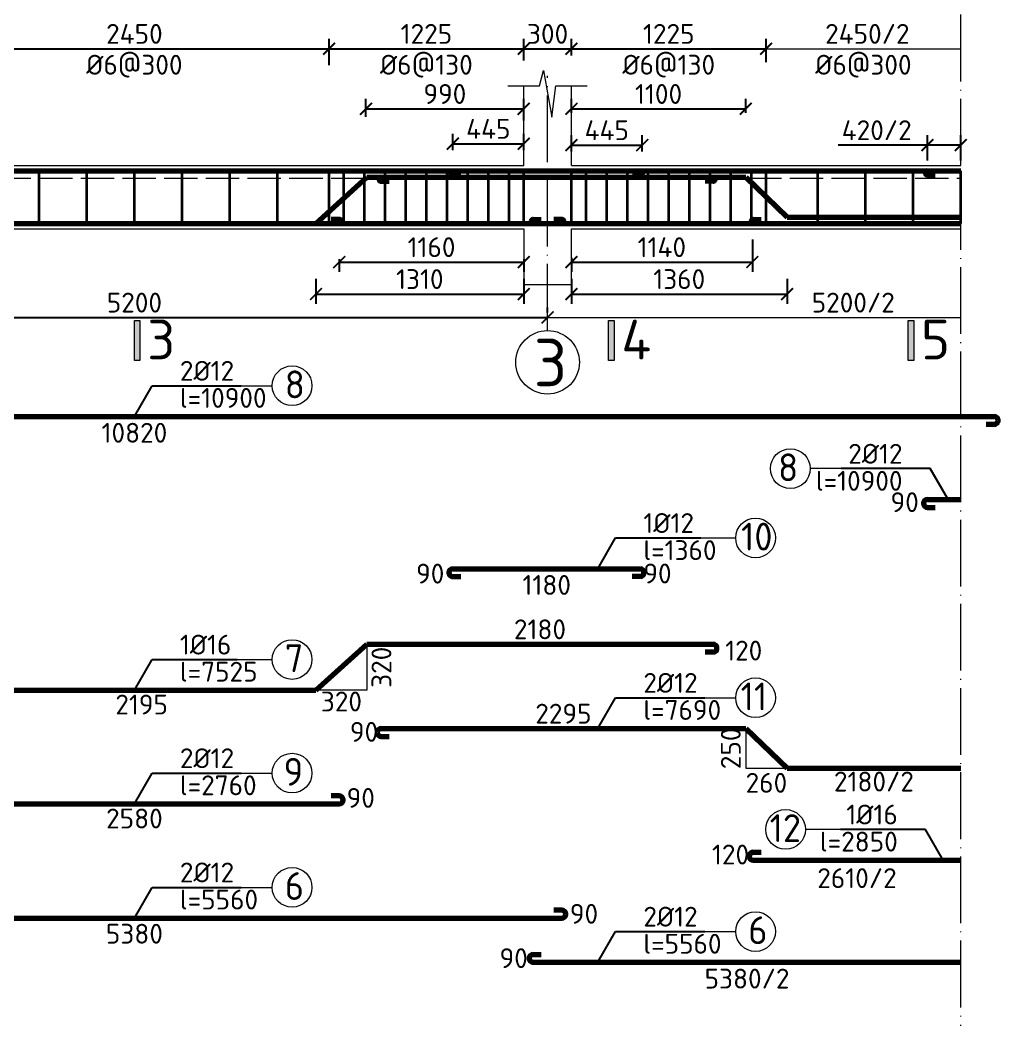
# Model space of a CAD drawing. Header units: millimetres. Extents: x 0 to 4970, y -594 to 1412.
# Drawn here: x 492.2 to 615.4, y 348.7 to 474.6 of the extents above; entities that cross this region are included whole.
import ezdxf

# ---------------------------------------------------------------- set-up
doc = ezdxf.new("R2010")
doc.units = ezdxf.units.MM
doc.header["$LTSCALE"] = 0.35
doc.header["$PDMODE"] = 3
doc.linetypes.add('ACAD_ISO02W100', pattern=[15, 12, -3])
doc.linetypes.add('ACAD_ISO04W100', pattern=[30, 24, -3, 0, -3])
doc.layers.get('0').update_dxf_attribs({"lineweight": 50})
for name, color, linetype, lineweight in [('Cot Dai', 7, 'Continuous', 35), ('Cot thep', 2, 'Continuous', 70), ('Cotthepcat', 3, 'Continuous', 70), ('Duong Bao', 6, 'Continuous', 18), ('Kich Thuoc', 1, 'Continuous', 20), ('Ky Hieu', 4, 'Continuous', 20), ('Net Khuat', 5, 'ACAD_ISO02W100', 20), ('NetCat', 7, 'Continuous', 20), ('Text', 40, 'Continuous', 20), ('Truc', 3, 'ACAD_ISO04W100', 20)]:
    doc.layers.add(name, color=color, linetype=linetype, lineweight=lineweight)
doc.styles.get("Standard").update_dxf_attribs({"font": 'isocpeur.ttf'})
doc.styles.add('VN', font='')
doc.styles.get('VN').set_extended_font_data('TCVN 7284')
doc.dimstyles.new('Dim20', dxfattribs={"dimtxt": 2.5, "dimasz": 1.5, "dimexe": 1.25, "dimexo": 0.625, "dimtad": 1, "dimlfac": 20, "dimtxsty": 'Standard', "dimblk": 'ARCHTICK', "dimcen": 2.5, "dimadec": 0, "dimazin": 0, "dimtfac": 1, "dimtmove": 0, "dimatfit": 3, "dimfxl": 1, "dimarcsym": 0})
doc.dimstyles.new('Dim50', dxfattribs={"dimtxt": 2.5, "dimasz": 1.5, "dimexe": 1.25, "dimexo": 0.625, "dimtad": 1, "dimlfac": 50, "dimtxsty": 'Standard', "dimblk": 'ARCHTICK', "dimcen": 2.5, "dimadec": 0, "dimazin": 0, "dimtfac": 1, "dimtmove": 0, "dimatfit": 3, "dimfxl": 1, "dimarcsym": 0})
doc.dimstyles.new('Dim50KT', dxfattribs={"dimtxt": 2.5, "dimasz": 1.5, "dimexe": 1.25, "dimexo": 0.625, "dimtad": 1, "dimlfac": 50, "dimtxsty": 'Standard', "dimblk": 'ARCHTICK', "dimcen": 2.5, "dimse1": 1, "dimse2": 1, "dimsd1": 1, "dimsd2": 1, "dimadec": 0, "dimazin": 0, "dimtfac": 1, "dimtmove": 0, "dimatfit": 3, "dimfxl": 1, "dimarcsym": 0})

# ---------------------------------------------------------------- blocks, each defined once
blk = doc.blocks.new('*D801')
at = {"layer": 'Defpoints', "color": 0}
for p in [(584.34, 386.68), (800.74, 386.68), (800.74, 384.93)]:
    blk.add_point(p, dxfattribs=at)
at = {"layer": 'Kich Thuoc', "color": 0, "insert": (692.54, 386.8), "char_height": 2.5, "attachment_point": 5}
blk.add_mtext('10820', dxfattribs=at)
blk = doc.blocks.new('_ArchTick')
at = {"color": 0, "linetype": 'ByBlock', "const_width": 0.15}
blk.add_lwpolyline([(-0.5, -0.5), (0.5, 0.5)], dxfattribs=at)
blk = doc.blocks.new('*D1452')
at = {"layer": 'Defpoints', "color": 0}
for p in [(454.59, 437.17), (558.59, 437.17), (558.59, 437.17)]:
    blk.add_point(p, dxfattribs=at)
at = {"layer": 'Kich Thuoc', "color": 0, "lineweight": -2}
for p, q in [((454.59, 437.79), (454.59, 438.42)), ((558.59, 437.79), (558.59, 438.42)), ((454.59, 437.17), (558.59, 437.17))]:
    blk.add_line(p, q, dxfattribs=at)
at = {"layer": 'Kich Thuoc', "color": 0, "lineweight": -2, "xscale": 1.5, "yscale": 1.5, "zscale": 1.5, "rotation": 180}
blk.add_blockref('_ArchTick', (454.59, 437.17), dxfattribs=at)
at = {"layer": 'Kich Thuoc', "color": 0, "lineweight": -2, "xscale": 1.5, "yscale": 1.5, "zscale": 1.5}
blk.add_blockref('_ArchTick', (558.59, 437.17), dxfattribs=at)
at = {"layer": 'Kich Thuoc', "color": 0, "insert": (506.59, 439.04), "char_height": 2.5, "attachment_point": 5}
blk.add_mtext('5200', dxfattribs=at)
blk = doc.blocks.new('*D1459')
at = {"layer": 'Defpoints', "color": 0}
for p in [(531.09, 471.01), (482.09, 470.26), (531.09, 468.29)]:
    blk.add_point(p, dxfattribs=at)
at = {"layer": 'Kich Thuoc', "color": 0, "lineweight": -2}
for p, q in [((482.09, 470.88), (482.09, 472.26)), ((531.09, 468.92), (531.09, 472.26)), ((482.09, 471.01), (531.09, 471.01))]:
    blk.add_line(p, q, dxfattribs=at)
at = {"layer": 'Kich Thuoc', "color": 0, "lineweight": -2, "xscale": 1.5, "yscale": 1.5, "zscale": 1.5, "rotation": 180}
blk.add_blockref('_ArchTick', (482.09, 471.01), dxfattribs=at)
at = {"layer": 'Kich Thuoc', "color": 0, "lineweight": -2, "xscale": 1.5, "yscale": 1.5, "zscale": 1.5}
blk.add_blockref('_ArchTick', (531.09, 471.01), dxfattribs=at)
at = {"layer": 'Kich Thuoc', "color": 0, "insert": (506.59, 472.88), "char_height": 2.5, "attachment_point": 5}
blk.add_mtext('2450', dxfattribs=at)
blk = doc.blocks.new('*D1460')
at = {"layer": 'Defpoints', "color": 0}
for p in [(555.59, 471.01), (555.59, 468.92), (531.09, 468.29)]:
    blk.add_point(p, dxfattribs=at)
at = {"layer": 'Kich Thuoc', "color": 0, "lineweight": -2}
for p, q in [((531.09, 468.92), (531.09, 472.26)), ((555.59, 469.54), (555.59, 472.26)), ((531.09, 471.01), (555.59, 471.01))]:
    blk.add_line(p, q, dxfattribs=at)
at = {"layer": 'Kich Thuoc', "color": 0, "lineweight": -2, "xscale": 1.5, "yscale": 1.5, "zscale": 1.5, "rotation": 180}
blk.add_blockref('_ArchTick', (531.09, 471.01), dxfattribs=at)
at = {"layer": 'Kich Thuoc', "color": 0, "lineweight": -2, "xscale": 1.5, "yscale": 1.5, "zscale": 1.5}
blk.add_blockref('_ArchTick', (555.59, 471.01), dxfattribs=at)
at = {"layer": 'Kich Thuoc', "color": 0, "insert": (543.34, 472.88), "char_height": 2.5, "attachment_point": 5}
blk.add_mtext('1225', dxfattribs=at)
blk = doc.blocks.new('*D1461')
at = {"layer": 'Defpoints', "color": 0}
for p in [(561.59, 471.01), (555.59, 468.92), (561.59, 469.54)]:
    blk.add_point(p, dxfattribs=at)
at = {"layer": 'Kich Thuoc', "color": 0, "lineweight": -2}
for p, q in [((555.59, 469.54), (555.59, 472.26)), ((561.59, 470.17), (561.59, 472.26)), ((555.59, 471.01), (561.59, 471.01))]:
    blk.add_line(p, q, dxfattribs=at)
at = {"layer": 'Kich Thuoc', "color": 0, "lineweight": -2, "xscale": 1.5, "yscale": 1.5, "zscale": 1.5, "rotation": 180}
blk.add_blockref('_ArchTick', (555.59, 471.01), dxfattribs=at)
at = {"layer": 'Kich Thuoc', "color": 0, "lineweight": -2, "xscale": 1.5, "yscale": 1.5, "zscale": 1.5}
blk.add_blockref('_ArchTick', (561.59, 471.01), dxfattribs=at)
at = {"layer": 'Kich Thuoc', "color": 0, "insert": (558.59, 472.88), "char_height": 2.5, "attachment_point": 5}
blk.add_mtext('300', dxfattribs=at)
blk = doc.blocks.new('*D1462')
at = {"layer": 'Defpoints', "color": 0}
for p in [(586.09, 471.01), (561.59, 469.54), (586.09, 468.71)]:
    blk.add_point(p, dxfattribs=at)
at = {"layer": 'Kich Thuoc', "color": 0, "lineweight": -2}
for p, q in [((561.59, 470.17), (561.59, 472.26)), ((586.09, 469.33), (586.09, 472.26)), ((561.59, 471.01), (586.09, 471.01))]:
    blk.add_line(p, q, dxfattribs=at)
at = {"layer": 'Kich Thuoc', "color": 0, "lineweight": -2, "xscale": 1.5, "yscale": 1.5, "zscale": 1.5, "rotation": 180}
blk.add_blockref('_ArchTick', (561.59, 471.01), dxfattribs=at)
at = {"layer": 'Kich Thuoc', "color": 0, "lineweight": -2, "xscale": 1.5, "yscale": 1.5, "zscale": 1.5}
blk.add_blockref('_ArchTick', (586.09, 471.01), dxfattribs=at)
at = {"layer": 'Kich Thuoc', "color": 0, "insert": (573.84, 472.88), "char_height": 2.5, "attachment_point": 5}
blk.add_mtext('1225', dxfattribs=at)
blk = doc.blocks.new('*D1465')
at = {"layer": 'Defpoints', "color": 0}
for p in [(584.36, 447.63), (561.59, 445.28), (584.36, 444.15)]:
    blk.add_point(p, dxfattribs=at)
at = {"layer": 'Kich Thuoc', "color": 0, "lineweight": -2}
for p, q in [((584.36, 447), (584.36, 442.9)), ((561.59, 444.66), (561.59, 442.9)), ((561.59, 444.15), (584.36, 444.15))]:
    blk.add_line(p, q, dxfattribs=at)
at = {"layer": 'Kich Thuoc', "color": 0, "lineweight": -2, "xscale": 1.5, "yscale": 1.5, "zscale": 1.5, "rotation": 180}
blk.add_blockref('_ArchTick', (561.59, 444.15), dxfattribs=at)
at = {"layer": 'Kich Thuoc', "color": 0, "lineweight": -2, "xscale": 1.5, "yscale": 1.5, "zscale": 1.5}
blk.add_blockref('_ArchTick', (584.36, 444.15), dxfattribs=at)
at = {"layer": 'Kich Thuoc', "color": 0, "insert": (572.97, 446.02), "char_height": 2.5, "attachment_point": 5}
blk.add_mtext('1140', dxfattribs=at)
blk = doc.blocks.new('*D1491')
at = {"layer": 'Defpoints', "color": 0}
for p in [(555.59, 459.05), (546.67, 457.62), (555.59, 457.62)]:
    blk.add_point(p, dxfattribs=at)
at = {"layer": 'Kich Thuoc', "color": 0, "lineweight": -2}
for p, q in [((546.67, 458.25), (546.67, 460.3)), ((555.59, 458.25), (555.59, 460.3)), ((546.67, 459.05), (555.59, 459.05))]:
    blk.add_line(p, q, dxfattribs=at)
at = {"layer": 'Kich Thuoc', "color": 0, "lineweight": -2, "xscale": 1.5, "yscale": 1.5, "zscale": 1.5, "rotation": 180}
blk.add_blockref('_ArchTick', (546.67, 459.05), dxfattribs=at)
at = {"layer": 'Kich Thuoc', "color": 0, "lineweight": -2, "xscale": 1.5, "yscale": 1.5, "zscale": 1.5}
blk.add_blockref('_ArchTick', (555.59, 459.05), dxfattribs=at)
at = {"layer": 'Kich Thuoc', "color": 0, "insert": (551.13, 460.92), "char_height": 2.5, "attachment_point": 5}
blk.add_mtext('445', dxfattribs=at)
blk = doc.blocks.new('_None')
blk = doc.blocks.new('*D1492')
at = {"layer": 'Defpoints', "color": 0}
for p in [(570.5, 458.87), (561.59, 457.45), (570.5, 457.45)]:
    blk.add_point(p, dxfattribs=at)
at = {"layer": 'Kich Thuoc', "color": 0, "lineweight": -2}
for p, q in [((561.59, 458.07), (561.59, 460.12)), ((570.5, 458.07), (570.5, 460.12)), ((561.59, 458.87), (570.5, 458.87))]:
    blk.add_line(p, q, dxfattribs=at)
at = {"layer": 'Kich Thuoc', "color": 0, "lineweight": -2, "xscale": 1.5, "yscale": 1.5, "zscale": 1.5, "rotation": 180}
blk.add_blockref('_ArchTick', (561.59, 458.87), dxfattribs=at)
at = {"layer": 'Kich Thuoc', "color": 0, "lineweight": -2, "xscale": 1.5, "yscale": 1.5, "zscale": 1.5}
blk.add_blockref('_ArchTick', (570.5, 458.87), dxfattribs=at)
at = {"layer": 'Kich Thuoc', "color": 0, "insert": (566.04, 460.75), "char_height": 2.5, "attachment_point": 5}
blk.add_mtext('445', dxfattribs=at)
blk = doc.blocks.new('*D1493')
at = {"layer": 'Defpoints', "color": 0}
for p in [(555.59, 463.44), (535.73, 461.8), (555.59, 461.34)]:
    blk.add_point(p, dxfattribs=at)
at = {"layer": 'Kich Thuoc', "color": 0, "lineweight": -2}
for p, q in [((535.73, 462.42), (535.73, 464.69)), ((555.59, 461.97), (555.59, 464.69)), ((535.73, 463.44), (555.59, 463.44))]:
    blk.add_line(p, q, dxfattribs=at)
at = {"layer": 'Kich Thuoc', "color": 0, "lineweight": -2, "xscale": 1.5, "yscale": 1.5, "zscale": 1.5, "rotation": 180}
blk.add_blockref('_ArchTick', (535.73, 463.44), dxfattribs=at)
at = {"layer": 'Kich Thuoc', "color": 0, "lineweight": -2, "xscale": 1.5, "yscale": 1.5, "zscale": 1.5}
blk.add_blockref('_ArchTick', (555.59, 463.44), dxfattribs=at)
at = {"layer": 'Kich Thuoc', "color": 0, "insert": (545.66, 465.31), "char_height": 2.5, "attachment_point": 5}
blk.add_mtext('990', dxfattribs=at)
blk = doc.blocks.new('*D1494')
at = {"layer": 'Defpoints', "color": 0}
for p in [(583.53, 463.44), (561.59, 462.32), (583.53, 462.32)]:
    blk.add_point(p, dxfattribs=at)
at = {"layer": 'Kich Thuoc', "color": 0, "lineweight": -2}
for p, q in [((561.59, 462.95), (561.59, 464.69)), ((583.53, 462.95), (583.53, 464.69)), ((561.59, 463.44), (583.53, 463.44))]:
    blk.add_line(p, q, dxfattribs=at)
at = {"layer": 'Kich Thuoc', "color": 0, "lineweight": -2, "xscale": 1.5, "yscale": 1.5, "zscale": 1.5, "rotation": 180}
blk.add_blockref('_ArchTick', (561.59, 463.44), dxfattribs=at)
at = {"layer": 'Kich Thuoc', "color": 0, "lineweight": -2, "xscale": 1.5, "yscale": 1.5, "zscale": 1.5}
blk.add_blockref('_ArchTick', (583.53, 463.44), dxfattribs=at)
at = {"layer": 'Kich Thuoc', "color": 0, "insert": (572.56, 465.31), "char_height": 2.5, "attachment_point": 5}
blk.add_mtext('1100', dxfattribs=at)
blk = doc.blocks.new('*D1495')
at = {"layer": 'Defpoints', "color": 0}
for p in [(532.37, 445.12), (555.59, 445.12), (555.59, 444.15)]:
    blk.add_point(p, dxfattribs=at)
at = {"layer": 'Kich Thuoc', "color": 0, "lineweight": -2}
for p, q in [((532.37, 444.5), (532.37, 442.9)), ((555.59, 444.5), (555.59, 442.9)), ((532.37, 444.15), (555.59, 444.15))]:
    blk.add_line(p, q, dxfattribs=at)
at = {"layer": 'Kich Thuoc', "color": 0, "lineweight": -2, "xscale": 1.5, "yscale": 1.5, "zscale": 1.5, "rotation": 180}
blk.add_blockref('_ArchTick', (532.37, 444.15), dxfattribs=at)
at = {"layer": 'Kich Thuoc', "color": 0, "lineweight": -2, "xscale": 1.5, "yscale": 1.5, "zscale": 1.5}
blk.add_blockref('_ArchTick', (555.59, 444.15), dxfattribs=at)
at = {"layer": 'Kich Thuoc', "color": 0, "insert": (543.98, 446.02), "char_height": 2.5, "attachment_point": 5}
blk.add_mtext('1160', dxfattribs=at)
blk = doc.blocks.new('*D1575')
at = {"layer": 'Defpoints', "color": 0}
for p in [(452.79, 361.54), (560.39, 361.54), (560.39, 357.7)]:
    blk.add_point(p, dxfattribs=at)
at = {"layer": 'Kich Thuoc', "color": 0, "insert": (506.59, 359.57), "char_height": 2.5, "attachment_point": 5}
blk.add_mtext('5380', dxfattribs=at)
blk = doc.blocks.new('*D1576')
at = {"layer": 'Defpoints', "color": 0}
for p in [(584.47, 368.83), (610.59, 368.83), (610.59, 364.7)]:
    blk.add_point(p, dxfattribs=at)
at = {"layer": 'Kich Thuoc', "color": 0, "insert": (597.53, 366.57), "char_height": 2.5, "attachment_point": 5}
blk.add_mtext('2610/2', dxfattribs=at)
blk = doc.blocks.new('*D1530')
at = {"layer": 'Defpoints', "color": 0}
for p in [(588.73, 380.6), (610.59, 380.6), (610.59, 376.85)]:
    blk.add_point(p, dxfattribs=at)
at = {"layer": 'Kich Thuoc', "color": 0, "insert": (599.66, 378.73), "char_height": 2.5, "attachment_point": 5}
blk.add_mtext('2180/2', dxfattribs=at)
blk = doc.blocks.new('*D1577')
at = {"layer": 'Defpoints', "color": 0}
for p in [(583.53, 380.41), (588.73, 380.41), (588.73, 376.69)]:
    blk.add_point(p, dxfattribs=at)
at = {"layer": 'Kich Thuoc', "color": 0, "insert": (586.13, 378.57), "char_height": 2.5, "attachment_point": 5}
blk.add_mtext('260', dxfattribs=at)
blk = doc.blocks.new('*D1578')
at = {"layer": 'Defpoints', "color": 0}
for p in [(583.53, 385.41), (583.53, 380.41), (583.53, 380.41)]:
    blk.add_point(p, dxfattribs=at)
at = {"layer": 'Kich Thuoc', "color": 0, "insert": (581.65, 382.91), "char_height": 2.5, "attachment_point": 5, "rotation": 90}
blk.add_mtext('250', dxfattribs=at)
blk = doc.blocks.new('*D1579')
at = {"layer": 'Defpoints', "color": 0}
for p in [(537.63, 385.41), (583.53, 385.41), (583.53, 385.41)]:
    blk.add_point(p, dxfattribs=at)
at = {"layer": 'Kich Thuoc', "color": 0, "insert": (560.58, 387.28), "char_height": 2.5, "attachment_point": 5}
blk.add_mtext('2295', dxfattribs=at)
blk = doc.blocks.new('*D1580')
at = {"layer": 'Defpoints', "color": 0}
for p in [(535.84, 396.02), (579.41, 396.02), (579.41, 396.02)]:
    blk.add_point(p, dxfattribs=at)
at = {"layer": 'Kich Thuoc', "color": 0, "insert": (557.63, 397.9), "char_height": 2.5, "attachment_point": 5}
blk.add_mtext('2180', dxfattribs=at)
blk = doc.blocks.new('*D1581')
at = {"layer": 'Defpoints', "color": 0}
for p in [(546.67, 405.53), (570.29, 405.53), (570.29, 401.62)]:
    blk.add_point(p, dxfattribs=at)
at = {"layer": 'Kich Thuoc', "color": 0, "insert": (558.48, 403.49), "char_height": 2.5, "attachment_point": 5}
blk.add_mtext('1180', dxfattribs=at)
blk = doc.blocks.new('*D1531')
at = {"layer": 'Defpoints', "color": 0}
for p in [(480.81, 376.32), (532.37, 376.32), (532.37, 372.2)]:
    blk.add_point(p, dxfattribs=at)
at = {"layer": 'Kich Thuoc', "color": 0, "insert": (506.59, 374.08), "char_height": 2.5, "attachment_point": 5}
blk.add_mtext('2580', dxfattribs=at)
blk = doc.blocks.new('*D1532')
at = {"layer": 'Defpoints', "color": 0}
for p in [(485.56, 391.02), (529.44, 391.02), (529.44, 386.55)]:
    blk.add_point(p, dxfattribs=at)
at = {"layer": 'Kich Thuoc', "color": 0, "insert": (507.5, 388.43), "char_height": 2.5, "attachment_point": 5}
blk.add_mtext('2195', dxfattribs=at)
blk = doc.blocks.new('*D1583')
at = {"layer": 'Defpoints', "color": 0}
for p in [(529.44, 390.22), (535.84, 390.22), (535.84, 386.93)]:
    blk.add_point(p, dxfattribs=at)
at = {"layer": 'Kich Thuoc', "color": 0, "insert": (532.64, 388.81), "char_height": 2.5, "attachment_point": 5}
blk.add_mtext('320', dxfattribs=at)
blk = doc.blocks.new('*D1584')
at = {"layer": 'Defpoints', "color": 0}
for p in [(535.84, 396.02), (539.56, 396.02), (535.84, 390.22)]:
    blk.add_point(p, dxfattribs=at)
at = {"layer": 'Kich Thuoc', "color": 0, "insert": (537.68, 393.12), "char_height": 2.5, "attachment_point": 5, "rotation": 90}
blk.add_mtext('320', dxfattribs=at)
blk = doc.blocks.new('*D1535')
at = {"layer": 'Defpoints', "color": 0}
for p in [(398.39, 422.53), (614.79, 422.53), (614.79, 420.78)]:
    blk.add_point(p, dxfattribs=at)
at = {"layer": 'Kich Thuoc', "color": 0, "insert": (506.59, 422.65), "char_height": 2.5, "attachment_point": 5}
blk.add_mtext('10820', dxfattribs=at)
blk = doc.blocks.new('*D1586')
at = {"layer": 'Defpoints', "color": 0}
for p in [(610.59, 458.87), (606.39, 456.32), (610.59, 456.32)]:
    blk.add_point(p, dxfattribs=at)
at = {"layer": 'Kich Thuoc', "color": 0, "lineweight": -2}
for p, q in [((606.39, 456.94), (606.39, 460.12)), ((610.59, 456.94), (610.59, 460.12)), ((606.39, 458.87), (595.14, 458.87)), ((610.59, 458.87), (606.39, 458.87))]:
    blk.add_line(p, q, dxfattribs=at)
at = {"layer": 'Kich Thuoc', "color": 0, "lineweight": -2, "xscale": 1.5, "yscale": 1.5, "zscale": 1.5, "rotation": 180}
blk.add_blockref('_ArchTick', (606.39, 458.87), dxfattribs=at)
at = {"layer": 'Kich Thuoc', "color": 0, "lineweight": -2, "xscale": 1.5, "yscale": 1.5, "zscale": 1.5}
blk.add_blockref('_ArchTick', (610.59, 458.87), dxfattribs=at)
at = {"layer": 'Kich Thuoc', "color": 0, "insert": (600.01, 460.75), "char_height": 2.5, "attachment_point": 5}
blk.add_mtext('420/2', dxfattribs=at)
blk = doc.blocks.new('*D1440')
at = {"layer": 'Defpoints', "color": 0}
for p in [(529.44, 442.67), (555.59, 442.67), (555.59, 440.12)]:
    blk.add_point(p, dxfattribs=at)
at = {"layer": 'Kich Thuoc', "color": 0, "lineweight": -2}
for p, q in [((529.44, 442.05), (529.44, 438.87)), ((555.59, 442.05), (555.59, 438.87)), ((529.44, 440.12), (555.59, 440.12))]:
    blk.add_line(p, q, dxfattribs=at)
at = {"layer": 'Kich Thuoc', "color": 0, "lineweight": -2, "xscale": 1.5, "yscale": 1.5, "zscale": 1.5, "rotation": 180}
blk.add_blockref('_ArchTick', (529.44, 440.12), dxfattribs=at)
at = {"layer": 'Kich Thuoc', "color": 0, "lineweight": -2, "xscale": 1.5, "yscale": 1.5, "zscale": 1.5}
blk.add_blockref('_ArchTick', (555.59, 440.12), dxfattribs=at)
at = {"layer": 'Kich Thuoc', "color": 0, "insert": (542.51, 442), "char_height": 2.5, "attachment_point": 5}
blk.add_mtext('1310', dxfattribs=at)
blk = doc.blocks.new('*D1441')
at = {"layer": 'Defpoints', "color": 0}
for p in [(561.59, 442.67), (588.73, 442.67), (588.73, 440.12)]:
    blk.add_point(p, dxfattribs=at)
at = {"layer": 'Kich Thuoc', "color": 0, "lineweight": -2}
for p, q in [((561.59, 442.05), (561.59, 438.87)), ((588.73, 442.05), (588.73, 438.87)), ((561.59, 440.12), (588.73, 440.12))]:
    blk.add_line(p, q, dxfattribs=at)
at = {"layer": 'Kich Thuoc', "color": 0, "lineweight": -2, "xscale": 1.5, "yscale": 1.5, "zscale": 1.5, "rotation": 180}
blk.add_blockref('_ArchTick', (561.59, 440.12), dxfattribs=at)
at = {"layer": 'Kich Thuoc', "color": 0, "lineweight": -2, "xscale": 1.5, "yscale": 1.5, "zscale": 1.5}
blk.add_blockref('_ArchTick', (588.73, 440.12), dxfattribs=at)
at = {"layer": 'Kich Thuoc', "color": 0, "insert": (575.16, 442), "char_height": 2.5, "attachment_point": 5}
blk.add_mtext('1360', dxfattribs=at)
blk = doc.blocks.new('*D2406')
at = {"layer": 'Defpoints', "color": 0}
for p in [(556.79, 355.97), (610.59, 355.97), (610.59, 352.04)]:
    blk.add_point(p, dxfattribs=at)
at = {"layer": 'Kich Thuoc', "color": 0, "insert": (583.69, 353.92), "char_height": 2.5, "attachment_point": 5}
blk.add_mtext('5380/2', dxfattribs=at)

msp = doc.modelspace()

# ---------------------------------------------------------------- hatches: boundary and pattern name
at = {"layer": 'NetCat'}
h = msp.add_hatch(color=256, dxfattribs=at)
h.paths.add_polyline_path([(506.581867, 436.768814), (507.281867, 436.768814), (507.281867, 431.768814), (506.581867, 431.768814)])
edge = h.paths.add_edge_path(flags=17)
edge.add_line((506.581867, 431.768814), (506.581867, 436.768814))
h = msp.add_hatch(color=256, dxfattribs=at)
h.paths.add_polyline_path([(566.252525, 436.768814), (566.952525, 436.768814), (566.952525, 431.768814), (566.252525, 431.768814)])
edge = h.paths.add_edge_path(flags=17)
edge.add_line((566.252525, 431.768814), (566.252525, 436.768814))
h = msp.add_hatch(color=256, dxfattribs=at)
h.paths.add_polyline_path([(603.972043, 436.768814), (604.672043, 436.768814), (604.672043, 431.768814), (603.972043, 431.768814)])
edge = h.paths.add_edge_path(flags=17)
edge.add_line((603.972043, 431.768814), (603.972043, 436.768814))

# ---------------------------------------------------------------- linework, layer by layer
at = {"layer": 'Cot Dai'}
for p, q in [((494.586868, 449.016495), (494.586868, 455.616495)), ((500.586868, 449.016495), (500.586868, 455.616495)), ((506.586868, 449.016495), (506.586868, 455.616495)), ((512.586868, 449.016495), (512.586868, 455.616495)), ((518.586868, 449.016495), (518.586868, 455.616495)), ((524.586868, 449.016495), (524.586868, 455.616495)), ((531.086868, 449.016495), (531.086868, 455.616495)), ((532.936868, 449.016495), (532.936868, 455.616495)), ((535.536868, 449.016495), (535.536868, 455.616495)), ((538.136868, 449.016495), (538.136868, 455.616495)), ((540.736868, 449.016495), (540.736868, 455.616495)), ((543.336868, 449.016495), (543.336868, 455.616495)), ((545.936868, 449.016495), (545.936868, 455.616495)), ((548.536868, 449.016495), (548.536868, 455.616495)), ((551.136868, 449.016495), (551.136868, 455.616495)), ((553.736868, 449.016495), (553.736868, 455.616495)), ((555.586868, 449.016495), (555.586868, 455.616495)), ((561.586868, 449.016495), (561.586868, 455.616495)), ((563.436868, 449.016495), (563.436868, 455.616495)), ((566.036868, 449.016495), (566.036868, 455.616495)), ((568.636868, 449.016495), (568.636868, 455.616495)), ((571.236868, 449.016495), (571.236868, 455.616495)), ((573.836868, 449.016495), (573.836868, 455.616495)), ((576.436868, 449.016495), (576.436868, 455.616495)), ((579.036868, 449.016495), (579.036868, 455.616495)), ((581.636868, 449.016495), (581.636868, 455.616495)), ((584.236868, 449.016495), (584.236868, 455.616495)), ((586.086868, 449.016495), (586.086868, 455.616495)), ((592.586868, 449.016495), (592.586868, 455.616495)), ((598.586868, 449.016495), (598.586868, 455.616495)), ((604.586868, 449.016495), (604.586868, 455.616495)), ((610.586868, 449.016495), (610.586868, 455.616495))]:
    msp.add_line(p, q, dxfattribs=at)
at = {"layer": 'Cot thep'}
for p, q in [((399.386868, 455.616495), (610.586868, 455.616495)), ((529.439276, 449.016495), (535.839276, 454.816495)), ((535.839276, 454.816495), (583.527254, 454.816495)), ((537.633497, 454.816495), (583.527254, 454.816495)), ((546.674243, 455.616495), (570.288195, 455.616495)), ((583.527254, 454.816495), (588.727254, 449.816495)), ((606.386868, 455.116495), (607.386868, 455.116495)), ((588.727254, 449.816495), (610.586868, 449.816495)), ((452.786868, 449.016495), (560.386868, 449.016495)), ((556.786868, 449.516495), (557.786868, 449.516495)), ((556.786868, 449.016495), (610.586868, 449.016495)), ((560.386868, 449.516495), (559.386868, 449.516495)), ((398.386868, 424.700995), (614.786868, 424.700995)), ((606.386868, 414.258083), (610.586868, 414.258083)), ((546.674243, 405.532264), (570.288195, 405.532264)), ((529.439276, 390.2238), (535.839276, 396.0238)), ((535.839276, 396.0238), (579.410754, 396.0238)), ((485.561251, 390.2238), (529.439276, 390.2238)), ((537.633497, 385.407979), (583.527254, 385.407979)), ((583.527254, 385.407979), (588.727254, 380.407979)), ((588.727254, 380.407979), (610.586868, 380.407979)), ((480.80606, 375.9191), (532.367676, 375.9191)), ((584.46851, 368.828966), (610.586868, 368.828966)), ((452.786868, 361.536203), (560.386868, 361.536203)), ((556.786868, 355.969012), (610.586868, 355.969012))]:
    msp.add_line(p, q, dxfattribs=at)
for centre, start, end in [((606.386868, 455.366495), 90, 270), ((556.786868, 449.266495), 90, 270), ((560.386868, 449.266495), 270, 90)]:
    msp.add_arc(centre, 0.25, start, end, dxfattribs=at)
at = {"layer": 'Cotthepcat'}
for p, q in [((546.674243, 455.116495), (547.674243, 455.116495)), ((570.288195, 455.116495), (569.288195, 455.116495)), ((537.633497, 454.316495), (538.633497, 454.316495)), ((579.410754, 454.316495), (578.410754, 454.316495)), ((532.367676, 449.516495), (531.367676, 449.516495)), ((584.46851, 449.516495), (585.46851, 449.516495)), ((614.786868, 423.700995), (613.786868, 423.700995)), ((606.386868, 413.258083), (607.386868, 413.258083)), ((546.674243, 404.532264), (547.674243, 404.532264)), ((570.288195, 404.537029), (569.221506, 404.532264)), ((579.410754, 395.0238), (578.410754, 395.0238)), ((537.633497, 384.407979), (538.633497, 384.407979)), ((532.367676, 376.9191), (531.367676, 376.9191)), ((584.46851, 369.828966), (585.46851, 369.828966)), ((560.386868, 362.536203), (559.386868, 362.536203)), ((556.786868, 356.969012), (557.786868, 356.969012))]:
    msp.add_line(p, q, dxfattribs=at)
for centre, radius, start, end in [((537.633497, 454.566495), 0.25, 90, 270), ((546.674243, 455.366495), 0.25, 90, 270), ((570.288195, 455.366495), 0.25, 270, 90), ((579.410754, 454.566495), 0.25, 270, 90), ((532.367676, 449.266495), 0.25, 270, 90), ((584.46851, 449.266495), 0.25, 90, 270), ((614.786868, 424.200995), 0.5, 270, 90), ((606.386868, 413.758083), 0.5, 90, 270), ((546.674243, 405.032264), 0.5, 90, 270), ((570.219123, 405.034646), 0.502388, 277.90246995, 82.09753005), ((579.410754, 395.5238), 0.5, 270, 90), ((537.633497, 384.907979), 0.5, 90, 270), ((532.367676, 376.4191), 0.5, 270, 90), ((584.46851, 369.328966), 0.5, 90, 270), ((560.386868, 362.036203), 0.5, 270, 90), ((556.786868, 356.469012), 0.5, 90, 270)]:
    msp.add_arc(centre, radius, start, end, dxfattribs=at)
at = {"layer": 'Duong Bao'}
for p, q in [((555.586868, 456.316495), (555.586868, 466.316495)), ((561.586868, 456.316495), (561.586868, 466.316495)), ((457.586868, 456.316495), (555.586868, 456.316495)), ((561.586868, 456.316495), (610.586868, 456.316495)), ((457.586868, 448.316495), (555.586868, 448.316495)), ((555.586868, 448.316495), (555.586868, 441.316495)), ((561.586868, 441.316495), (561.586868, 448.316495)), ((561.586868, 448.316495), (610.586868, 448.316495)), ((555.586868, 441.316495), (561.586868, 441.316495))]:
    msp.add_line(p, q, dxfattribs=at)
at = {"layer": 'Kich Thuoc'}
for p, q in [((586.086868, 469.333391), (586.086868, 472.257666)), ((586.086868, 471.007666), (610.586868, 471.007666)), ((558.586868, 437.791959), (558.586868, 438.416959)), ((558.586868, 437.166959), (610.586868, 437.166959)), ((535.839276, 396.0238), (535.839276, 390.2238)), ((535.839276, 390.2238), (529.439276, 390.2238)), ((583.527254, 385.407979), (583.527254, 380.407979)), ((583.527254, 380.407979), (588.727254, 380.407979))]:
    msp.add_line(p, q, dxfattribs=at)
at = {"layer": 'Ky Hieu'}
for p, q in [((513.531983, 428.575611), (523.931983, 428.575611)), ((602.666753, 418.132699), (591.641753, 418.132699)), ((571.549658, 409.40688), (582.262158, 409.40688)), ((513.031983, 394.098416), (523.931983, 394.098416)), ((571.862158, 389.282595), (582.262158, 389.282595)), ((513.531983, 379.793716), (523.931983, 379.793716)), ((601.441753, 372.703582), (591.041753, 372.703582)), ((513.531983, 365.410819), (523.931983, 365.410819)), ((571.549658, 359.843628), (582.262158, 359.843628))]:
    msp.add_line(p, q, dxfattribs=at)
msp.add_lwpolyline([(553.586868, 466.316495), (553.586868, 466.316495), (557.551592, 466.316495), (558.06923, 468.248346), (559.104506, 462.384643), (559.622145, 466.316495), (563.586868, 466.316495), (563.586868, 466.316495)], dxfattribs=at)
for centre, radius in [((558.586868, 431.52508), 4), ((526.431983, 428.575611), 2.5), ((589.141753, 418.132699), 2.5), ((584.762158, 409.40688), 2.5), ((526.431983, 394.098416), 2.5), ((584.762158, 389.282595), 2.5), ((526.431983, 379.793716), 2.5), ((588.541753, 372.703582), 2.5), ((526.431983, 365.410819), 2.5), ((584.762158, 359.843628), 2.5)]:
    msp.add_circle(centre, radius, dxfattribs=at)
at = {"layer": 'Net Khuat'}
msp.add_line((347.586868, 454.716495), (610.586868, 454.716495), dxfattribs=at)
at = {"layer": 'NetCat'}
for p, q in [((506.581867, 431.768814), (506.581867, 436.768814)), ((506.581867, 431.768814), (506.581867, 436.768814)), ((566.252525, 431.768814), (566.252525, 436.768814)), ((566.252525, 431.768814), (566.252525, 436.768814)), ((603.972043, 431.768814), (603.972043, 436.768814)), ((603.972043, 431.768814), (603.972043, 436.768814))]:
    msp.add_line(p, q, dxfattribs=at)
for points in [[(506.581867, 436.768814), (507.281867, 436.768814), (507.281867, 431.768814), (506.581867, 431.768814), (506.581867, 436.768814)], [(566.252525, 436.768814), (566.952525, 436.768814), (566.952525, 431.768814), (566.252525, 431.768814), (566.252525, 436.768814)], [(603.972043, 436.768814), (604.672043, 436.768814), (604.672043, 431.768814), (603.972043, 431.768814), (603.972043, 436.768814)]]:
    msp.add_lwpolyline(points, dxfattribs=at)
at = {"layer": 'Truc'}
for p, q in [((610.586868, 11.09816), (610.586868, 579.543852)), ((558.586868, 435.52508), (558.586868, 467.580849)), ((558.586868, 435.52508), (558.586868, 461.174681))]:
    msp.add_line(p, q, dxfattribs=at)

# ---------------------------------------------------------------- block references
at = {"layer": 'Kich Thuoc', "xscale": 1.5, "yscale": 1.5, "zscale": 1.5, "rotation": 180}
for p in [(586.086868, 471.007666), (558.586868, 437.166959)]:
    msp.add_blockref('_ArchTick', p, dxfattribs=at)

# ---------------------------------------------------------------- texts
at = {"layer": 'Kich Thuoc', "color": 2}
msp.add_text('3', height=6, dxfattribs=at).set_placement((556.836868, 428.493991))
at = {"layer": 'Kich Thuoc', "char_height": 2.5, "attachment_point": 5}
for s, insert in [('2450/2', (598.832139, 472.882666)), ('5200/2', (597.056791, 439.041959))]:
    msp.add_mtext(s, dxfattribs=dict(at, insert=insert))
at = {"layer": 'Kich Thuoc', "char_height": 2.5}
for s, insert, width, attachment_point in [('%%C6@300', (506.586868, 468.810972), 24.5, 5), ('%%C6@130', (543.336868, 468.810972), 24.5, 5), ('%%C6@130', (573.836868, 468.810972), 24.5, 5), ('%%C6@300', (598.336868, 468.810972), 24.5, 5), ('90', (605.307289, 415.161878), 3.45107973, 3), ('90', (545.594664, 406.164259), 3.45107973, 3), ('90', (574.196538, 406.181527), 3.45107973, 3), ('120', (580.936308, 396.47422), 3.45107973, 1), ('90', (533.713274, 386.238297), 3.45107973, 1), ('90', (533.300149, 377.922348), 3.45107973, 1), ('120', (579.277651, 370.792565), 3.45107973, 1), ('90', (561.394417, 363.326329), 3.45107973, 1), ('90', (552.544919, 357.744464), 3.45107973, 1)]:
    msp.add_mtext(s, dxfattribs=dict(at, insert=insert, width=width, attachment_point=attachment_point))
at = {"layer": 'Ky Hieu', "style": 'VN'}
for s, p in [('8', (525.51796, 426.992477)), ('8', (587.605777, 416.549565)), ('10', (582.93833, 407.823745)), ('7', (525.51796, 392.515281)), ('11', (582.889287, 387.69946)), ('9', (525.368494, 378.210581)), ('12', (586.531986, 371.120448)), ('6', (525.51796, 363.827685)), ('6', (583.848135, 358.260494))]:
    msp.add_text(s, height=3.5, dxfattribs=at).set_placement(p)
at = {"layer": 'Ky Hieu', "char_height": 2.5}
for s, insert, attachment_point in [('2%%C12', (512.311641, 429.200611), 7), ('l=10900', (512.311641, 425.789092), 7), ('2%%C12', (603.262096, 418.757699), 9), ('l=10900', (603.262096, 415.34618), 9), ('1%%C12', (570.641816, 410.03188), 7), ('l=1360', (570.641816, 406.620361), 7), ('1%%C16', (512.311641, 394.723416), 7), ('l=7525', (512.311641, 391.311897), 7), ('2%%C12', (570.641816, 389.907595), 7), ('l=7690', (570.641816, 386.496076), 7), ('2%%C12', (512.311641, 380.418716), 7), ('l=2760', (512.311641, 377.007197), 7), ('1%%C16', (602.662096, 373.328582), 9), ('l=2850', (602.662096, 369.917063), 9), ('2%%C12', (512.311641, 366.035819), 7), ('l=5560', (512.311641, 362.6243), 7), ('2%%C12', (570.641816, 360.468628), 7), ('l=5560', (570.641816, 357.057109), 7)]:
    msp.add_mtext(s, dxfattribs=dict(at, insert=insert, attachment_point=attachment_point))
at = {"layer": 'Text', "char_height": 5, "width": 11.43756339, "attachment_point": 1}
for s, insert in [('3', (508.205261, 436.888615)), ('4', (567.875919, 436.888615)), ('5', (605.595437, 436.888615))]:
    msp.add_mtext(s, dxfattribs=dict(at, insert=insert))

# ---------------------------------------------------------------- dimensions: what is measured, and where the dimension line sits
at = {"layer": 'Kich Thuoc'}
for base, p1, p2, picture, middle in [((531.086868, 471.007666), (482.086868, 470.257666), (531.086868, 468.29278), '*D1459', (506.586868, 472.882666)), ((555.586868, 471.007666), (531.086868, 468.29278), (555.586868, 468.91778), '*D1460', (543.336868, 472.882666)), ((586.086868, 471.007666), (561.586868, 469.54278), (586.086868, 468.708391), '*D1462', (573.836868, 472.882666)), ((558.586868, 437.166959), (454.586868, 437.166959), (558.586868, 437.166959), '*D1452', (506.586868, 439.041959))]:
    dim = msp.add_linear_dim(base=base, p1=p1, p2=p2, dimstyle='Dim50', override={"dimtmove": 1}, dxfattribs=at)
    dim.commit()
    dim.dimension.update_dxf_attribs({"geometry": picture, "text_midpoint": middle})
dim = msp.add_linear_dim(base=(561.586868, 471.007666), p1=(555.586868, 468.91778), p2=(561.586868, 469.54278), dimstyle='Dim50', override={"dimtmove": 1}, dxfattribs=at)
dim.commit()
dim.dimension.update_dxf_attribs({"geometry": '*D1461', "text_midpoint": (558.586868, 471.007666), "dimtype": 160})
for base, p1, p2, text, dimstyle, override, picture, middle in [((555.586868, 463.438261), (535.728931, 461.797632), (555.586868, 461.343398), '990', 'Dim50', {"dimldrblk": 'None'}, '*D1493', (545.6579, 465.313261)), ((583.527254, 463.438261), (561.586868, 462.322267), (583.527254, 462.322267), '1100', 'Dim50', {"dimldrblk": 'None'}, '*D1494', (572.557061, 465.313261)), ((555.586868, 444.149512), (532.367676, 445.121442), (555.586868, 445.121442), '1160', 'Dim50', {"dimldrblk": 'None'}, '*D1495', (543.977272, 446.024512)), ((610.586868, 352.044825), (556.786868, 355.969012), (610.586868, 355.969012), '5380/2', 'Dim50KT', {"dimldrblk": 'ArchTick'}, '*D2406', (583.686868, 353.919825))]:
    dim = msp.add_linear_dim(base=base, p1=p1, p2=p2, text=text, dimstyle=dimstyle, override=override, dxfattribs=at)
    dim.commit()
    dim.dimension.update_dxf_attribs({"geometry": picture, "text_midpoint": middle})
for base, p1, p2, picture, middle in [((555.586868, 459.047509), (546.674243, 457.624658), (555.586868, 457.624658), '*D1491', (551.130556, 459.047509)), ((570.499494, 458.872115), (561.586868, 457.449265), (570.499494, 457.449265), '*D1492', (566.043181, 458.872115))]:
    dim = msp.add_linear_dim(base=base, p1=p1, p2=p2, text='445', dimstyle='Dim50', override={"dimldrblk": 'None'}, dxfattribs=at)
    dim.commit()
    dim.dimension.update_dxf_attribs({"geometry": picture, "text_midpoint": middle, "dimtype": 160})
dim = msp.add_linear_dim(base=(610.586868, 458.872115), p1=(606.386868, 456.316495), p2=(610.586868, 456.316495), text='420/2', dimstyle='Dim50', dxfattribs=at)
dim.commit()
dim.dimension.update_dxf_attribs({"geometry": '*D1586', "text_midpoint": (600.011868, 458.872115), "dimtype": 160})
for base, p1, p2, text, dimstyle, picture, middle in [((584.358721, 444.149512), (561.586868, 445.283134), (584.358721, 447.628823), '1140', 'Dim50', '*D1465', (572.972795, 446.024512)), ((570.288195, 401.618555), (546.674243, 405.532264), (570.288195, 405.532264), '1180', 'Dim50KT', '*D1581', (558.481219, 403.493555)), ((579.410754, 396.0238), (535.839276, 396.0238), (579.410754, 396.0238), '2180', 'Dim50KT', '*D1580', (557.625015, 397.8988)), ((529.439276, 386.550862), (485.561251, 391.021009), (529.439276, 391.021009), '2195', 'Dim50KT', '*D1532', (507.500263, 388.425862)), ((583.527254, 385.407979), (537.633497, 385.407979), (583.527254, 385.407979), '2295', 'Dim50KT', '*D1579', (560.580375, 387.282979)), ((610.586868, 376.853584), (588.727254, 380.604893), (610.586868, 380.604893), '2180/2', 'Dim50KT', '*D1530', (599.657061, 378.728584)), ((532.367676, 372.201993), (480.80606, 376.315366), (532.367676, 376.315366), '2580', 'Dim50KT', '*D1531', (506.586868, 374.076993)), ((610.586868, 364.697764), (584.46851, 368.828966), (610.586868, 368.828966), '2610/2', 'Dim50KT', '*D1576', (597.527689, 366.572764))]:
    dim = msp.add_linear_dim(base=base, p1=p1, p2=p2, text=text, dimstyle=dimstyle, dxfattribs=at)
    dim.commit()
    dim.dimension.update_dxf_attribs({"geometry": picture, "text_midpoint": middle})
at = {"layer": 'Kich Thuoc', "color": 1}
for base, p1, p2, text, picture, middle in [((555.586868, 440.122501), (529.439276, 442.672942), (555.586868, 442.672942), '1310', '*D1440', (542.513072, 441.997501)), ((588.727254, 440.122501), (561.586868, 442.672942), (588.727254, 442.672942), '1360', '*D1441', (575.157061, 441.997501))]:
    dim = msp.add_linear_dim(base=base, p1=p1, p2=p2, text=text, dimstyle='Dim50', dxfattribs=at)
    dim.commit()
    dim.dimension.update_dxf_attribs({"geometry": picture, "text_midpoint": middle})
at = {"layer": 'Kich Thuoc'}
for base, p1, p2, picture, middle in [((614.786868, 420.779537), (398.386868, 422.533813), (614.786868, 422.533813), '*D1535', (506.586868, 422.654537)), ((535.839276, 386.932784), (529.439276, 390.2238), (535.839276, 390.2238), '*D1583', (532.639276, 388.807784)), ((800.739794, 384.928274), (584.339794, 386.68255), (800.739794, 386.68255), '*D801', (692.539794, 386.803274)), ((560.386868, 357.696331), (452.786868, 361.536203), (560.386868, 361.536203), '*D1575', (506.586868, 359.571331))]:
    dim = msp.add_linear_dim(base=base, p1=p1, p2=p2, dimstyle='Dim50KT', dxfattribs=at)
    dim.commit()
    dim.dimension.update_dxf_attribs({"geometry": picture, "text_midpoint": middle})
dim = msp.add_linear_dim(base=(539.559808, 396.0238), p1=(535.839276, 390.2238), p2=(535.839276, 396.0238), angle=90, text='320', dimstyle='Dim50KT', dxfattribs=at)
dim.commit()
dim.dimension.update_dxf_attribs({"geometry": '*D1584', "text_midpoint": (539.559808, 393.1238), "dimtype": 160})
dim = msp.add_linear_dim(base=(583.527254, 380.407979), p1=(583.527254, 385.407979), p2=(583.527254, 380.407979), angle=90, dimstyle='Dim50KT', dxfattribs=at)
dim.commit()
dim.dimension.update_dxf_attribs({"geometry": '*D1578', "text_midpoint": (583.527254, 382.907979), "dimtype": 160})
dim = msp.add_linear_dim(base=(588.727254, 376.690347), p1=(583.527254, 380.407979), p2=(588.727254, 380.407979), dimstyle='Dim50KT', dxfattribs=at)
dim.commit()
dim.dimension.update_dxf_attribs({"geometry": '*D1577', "text_midpoint": (586.127254, 376.690347), "dimtype": 160})

# ---------------------------------------------------------------- leaders
at = {"layer": 'Ky Hieu', "annotation_type": 0, "has_hookline": 1}
for points, hookline_direction, text_width in [([(506.586868, 424.700995), (508.823879, 428.575611), (512.906983, 428.575611)], 0, 6.5), ([(608.986868, 414.258083), (606.749858, 418.132699), (602.666753, 418.132699)], 1, 6.5), ([(564.917043, 405.532264), (567.154054, 409.40688), (571.237158, 409.40688)], 0, 6), ([(506.586868, 390.2238), (508.823879, 394.098416), (512.906983, 394.098416)], 0, 6), ([(564.917043, 385.407979), (567.154054, 389.282595), (571.237158, 389.282595)], 0, 6.5), ([(506.586868, 375.9191), (508.823879, 379.793716), (512.906983, 379.793716)], 0, 6.5), ([(608.386868, 368.828966), (606.149858, 372.703582), (602.066753, 372.703582)], 1, 6), ([(506.586868, 361.536203), (508.823879, 365.410819), (512.906983, 365.410819)], 0, 6.5), ([(564.917043, 355.969012), (567.154054, 359.843628), (571.237158, 359.843628)], 0, 6.5)]:
    msp.add_leader(points, dimstyle='Dim20', override={"dimgap": 0.625, "dimtad": 1, "dimldrblk": 'None'}, dxfattribs=dict(at, hookline_direction=hookline_direction, text_width=text_width))

doc.saveas('drawing.dxf')
